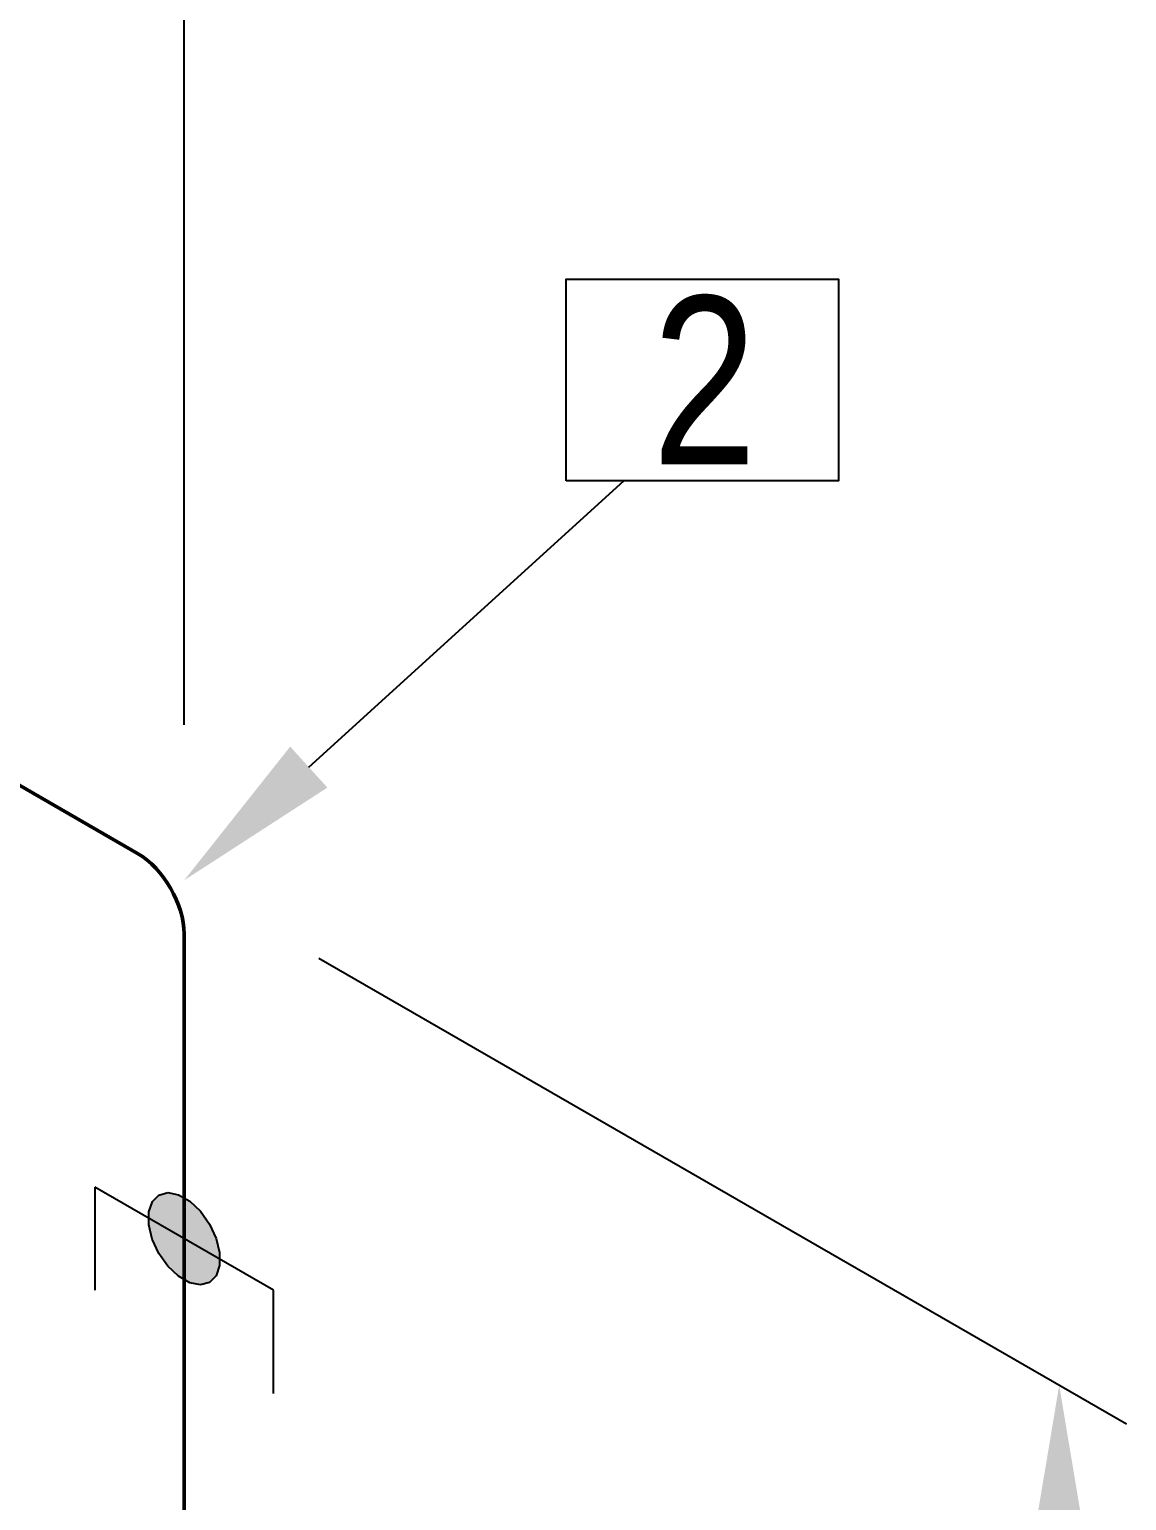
# Model space of a CAD drawing. Header units: millimetres. Extents: x 0 to 594, y 0 to 420.
# Drawn here: x 355.03 to 371.32, y 166.85 to 188.71 of the extents above; entities that cross this region are included whole.
import ezdxf
from ezdxf import colors
from ezdxf.entities.mleader import LeaderData, LeaderLine
from ezdxf.enums import TextEntityAlignment as Align
from ezdxf.math import Vec2, Vec3

# ---------------------------------------------------------------- set-up
doc = ezdxf.new("R2010")
doc.units = ezdxf.units.MM
doc.header["$LTSCALE"] = 0.25
for name, color, linetype in [('용접', 1, 'Continuous'), ('주석', 7, 'Continuous'), ('치수', 1, 'Continuous')]:
    doc.layers.add(name, color=color, linetype=linetype)
doc.layers.add('파이프 작은 보어', color=30, linetype='Continuous', lineweight=50)
doc.styles.add('AdskIsoAnnotation', font='arial.ttf', dxfattribs={"width": 0.8, "height": 1})
doc.styles.add('AdskIsoMetric', font='arial.ttf', dxfattribs={"width": 0.8, "height": 2.5})
doc.styles.add('AdskIsoMetric-30', font='arial.ttf', dxfattribs={"width": 0.8, "height": 2.5})
doc.styles.add('AdskIsoMetric30', font='arial.ttf', dxfattribs={"width": 0.8, "oblique": 30, "height": 2.5})
doc.styles.get("Standard").update_dxf_attribs({"font": 'arial.ttf'})
doc.dimstyles.new('AdskIsoMetric', dxfattribs={"dimtxt": 2.5, "dimasz": 2.5, "dimexe": 1, "dimexo": 2, "dimgap": 0.8, "dimtad": 1, "dimdec": 0, "dimrnd": 1, "dimzin": 0, "dimdsep": 46, "dimtxsty": 'AdskIsoMetric', "dimcen": 0, "dimclrt": 7, "dimadec": 0, "dimazin": 0, "dimtfac": 1, "dimtdec": 0, "dimtmove": 1, "dimatfit": 3, "dimfxl": 0, "dimfrac": 2, "dimtolj": 1, "dimtzin": 0, "dimarcsym": 0})

# ---------------------------------------------------------------- blocks, each defined once
blk = doc.blocks.new('*D90')
at = {"layer": 'Defpoints', "color": 0}
for p in [(332.45, 205.433), (332.45, 190.433), (357.332, 176.067)]:
    blk.add_point(p, dxfattribs=at)
at = {"layer": '치수', "color": 0, "lineweight": -2}
for p, q in [((332.45, 192.742), (332.45, 206.587)), ((355.167, 192.317), (334.615, 204.183)), ((357.332, 178.376), (357.332, 192.222))]:
    blk.add_line(p, q, dxfattribs=at)
at = {"layer": '치수', "color": 0}
for points in [[(334.823, 204.544), (334.406, 203.822), (332.45, 205.433)], [(355.375, 192.678), (354.958, 191.956), (357.332, 191.067)]]:
    blk.add_solid(points, dxfattribs=at)
at = {"layer": '치수', "color": 7, "insert": (344.891, 200.868), "char_height": 2.5, "attachment_point": 5, "rotation": 330, "style": 'AdskIsoMetric-30'}
blk.add_mtext('\\A1;8190', dxfattribs=at)
blk = doc.blocks.new('*D91')
at = {"layer": 'Defpoints', "color": 0}
for p in [(357.332, 176.067), (370.322, 168.567), (357.332, 153.599)]:
    blk.add_point(p, dxfattribs=at)
at = {"layer": '치수', "color": 0, "lineweight": -2}
for p, q in [((359.332, 174.912), (371.322, 167.99)), ((370.322, 148.599), (370.322, 166.067)), ((359.332, 152.444), (371.322, 145.522))]:
    blk.add_line(p, q, dxfattribs=at)
at = {"layer": '치수', "color": 0}
for points in [[(369.905, 166.067), (370.739, 166.067), (370.322, 168.567)], [(369.905, 148.599), (370.739, 148.599), (370.322, 146.099)]]:
    blk.add_solid(points, dxfattribs=at)
at = {"layer": '치수', "color": 7, "insert": (368.056, 158.641), "char_height": 2.5, "attachment_point": 5, "rotation": 90, "style": 'AdskIsoMetric30'}
blk.add_mtext('\\A1;3999', dxfattribs=at)
blk = doc.blocks.new('엘보우-2-Iso2DSkew0')
at = {"color": 0, "linetype": 'ByBlock', "lineweight": -2, "extrusion": (-0.707107, -0.408248, 0.57735)}
for p, q in [((-0.691, 0.399), (-5.303, 3.062)), ((0, -6.124), (0, -0.798))]:
    blk.add_line(p, q, dxfattribs=at)
at = {"linetype": 'ByBlock'}
blk.add_ellipse((-0.691, -0.399), major_axis=(-0.489, 0.846), ratio=0.57735, start_param=-2.356194, end_param=-0.785398, dxfattribs=at)
blk = doc.blocks.new('SocketWeld-2-IsoLeft')
blk.add_hatch(color=256).paths.add_polyline_path([(0.0405, 0.017), (0.0406, 0.0168), (0.0407, 0.0166), (0.0409, 0.0165), (0.041, 0.0163), (0.0412, 0.0161), (0.0413, 0.016), (0.0415, 0.0158), (0.0416, 0.0157), (0.0418, 0.0155), (0.0419, 0.0153), (0.042, 0.0152), (0.0422, 0.015), (0.0423, 0.0148), (0.0425, 0.0147), (0.0426, 0.0145), (0.0428, 0.0143), (0.0429, 0.0142), (0.0431, 0.014), (0.0432, 0.0138), (0.0433, 0.0137), (0.0435, 0.0135), (0.0436, 0.0134), (0.0438, 0.0132), (0.0439, 0.013), (0.0441, 0.0129), (0.0442, 0.0127), (0.0444, 0.0125), (0.0445, 0.0124), (0.0447, 0.0122), (0.0448, 0.012), (0.0449, 0.0119), (0.0451, 0.0117), (0.0452, 0.0115), (0.0454, 0.0114), (0.0455, 0.0112), (0.0457, 0.0111), (0.0458, 0.0109), (0.046, 0.0107), (0.0461, 0.0106), (0.0462, 0.0104), (0.0464, 0.0102), (0.0465, 0.0101), (0.0467, 0.0099), (0.0468, 0.0097), (0.047, 0.0096), (0.0471, 0.0094), (0.0473, 0.0092), (0.0474, 0.0091), (0.0476, 0.0089), (0.0476, 0.0089), (0.0476, 0.0087), (0.0477, 0.0086), (0.0477, 0.0084), (0.0478, 0.0082), (0.0478, 0.008), (0.0479, 0.0078), (0.0479, 0.0076), (0.048, 0.0075), (0.048, 0.0073), (0.0481, 0.0071), (0.0481, 0.0069), (0.0482, 0.0067), (0.0482, 0.0066), (0.0483, 0.0064), (0.0483, 0.0062), (0.0484, 0.006), (0.0484, 0.0058), (0.0485, 0.0056), (0.0485, 0.0055), (0.0486, 0.0053), (0.0486, 0.0051), (0.0487, 0.0049), (0.0487, 0.0047), (0.0488, 0.0046), (0.0488, 0.0044), (0.0489, 0.0042), (0.0489, 0.004), (0.049, 0.0038), (0.049, 0.0036), (0.0491, 0.0035), (0.0491, 0.0033), (0.0492, 0.0031), (0.0492, 0.0029), (0.0493, 0.0027), (0.0493, 0.0025), (0.0494, 0.0024), (0.0494, 0.0022), (0.0495, 0.002), (0.0495, 0.0018), (0.0496, 0.0016), (0.0496, 0.0015), (0.0497, 0.0013), (0.0497, 0.0011), (0.0498, 0.0009), (0.0498, 0.0007), (0.0499, 0.0005), (0.0499, 0.0004), (0.05, 0.0002), (0.05, 0), (0.05, 0), (0.05, -0.0002), (0.0499, -0.0004), (0.0499, -0.0005), (0.0498, -0.0007), (0.0498, -0.0009), (0.0497, -0.0011), (0.0497, -0.0013), (0.0496, -0.0015), (0.0496, -0.0016), (0.0495, -0.0018), (0.0495, -0.002), (0.0494, -0.0022), (0.0494, -0.0024), (0.0493, -0.0025), (0.0493, -0.0027), (0.0492, -0.0029), (0.0492, -0.0031), (0.0491, -0.0033), (0.0491, -0.0035), (0.049, -0.0036), (0.049, -0.0038), (0.0489, -0.004), (0.0489, -0.0042), (0.0488, -0.0044), (0.0488, -0.0046), (0.0487, -0.0047), (0.0487, -0.0049), (0.0486, -0.0051), (0.0486, -0.0053), (0.0485, -0.0055), (0.0485, -0.0056), (0.0484, -0.0058), (0.0484, -0.006), (0.0483, -0.0062), (0.0483, -0.0064), (0.0482, -0.0066), (0.0482, -0.0067), (0.0481, -0.0069), (0.0481, -0.0071), (0.048, -0.0073), (0.048, -0.0075), (0.0479, -0.0076), (0.0479, -0.0078), (0.0478, -0.008), (0.0478, -0.0082), (0.0477, -0.0084), (0.0477, -0.0086), (0.0476, -0.0087), (0.0476, -0.0089), (0.0476, -0.0089), (0.0474, -0.0091), (0.0473, -0.0092), (0.0471, -0.0094), (0.047, -0.0096), (0.0468, -0.0097), (0.0467, -0.0099), (0.0465, -0.0101), (0.0464, -0.0102), (0.0462, -0.0104), (0.0461, -0.0106), (0.046, -0.0107), (0.0458, -0.0109), (0.0457, -0.0111), (0.0455, -0.0112), (0.0454, -0.0114), (0.0452, -0.0115), (0.0451, -0.0117), (0.0449, -0.0119), (0.0448, -0.012), (0.0447, -0.0122), (0.0445, -0.0124), (0.0444, -0.0125), (0.0442, -0.0127), (0.0441, -0.0129), (0.0439, -0.013), (0.0438, -0.0132), (0.0436, -0.0134), (0.0435, -0.0135), (0.0433, -0.0137), (0.0432, -0.0138), (0.0431, -0.014), (0.0429, -0.0142), (0.0428, -0.0143), (0.0426, -0.0145), (0.0425, -0.0147), (0.0423, -0.0148), (0.0422, -0.015), (0.042, -0.0152), (0.0419, -0.0153), (0.0418, -0.0155), (0.0416, -0.0157), (0.0415, -0.0158), (0.0413, -0.016), (0.0412, -0.0161), (0.041, -0.0163), (0.0409, -0.0165), (0.0407, -0.0166), (0.0406, -0.0168), (0.0405, -0.017), (0.0405, -0.017), (0.0402, -0.0171), (0.04, -0.0172), (0.0398, -0.0174), (0.0395, -0.0175), (0.0393, -0.0176), (0.0391, -0.0177), (0.0389, -0.0179), (0.0386, -0.018), (0.0384, -0.0181), (0.0382, -0.0183), (0.038, -0.0184), (0.0377, -0.0185), (0.0375, -0.0187), (0.0373, -0.0188), (0.0371, -0.0189), (0.0368, -0.0191), (0.0366, -0.0192), (0.0364, -0.0193), (0.0362, -0.0194), (0.0359, -0.0196), (0.0357, -0.0197), (0.0355, -0.0198), (0.0353, -0.02), (0.035, -0.0201), (0.0348, -0.0202), (0.0346, -0.0204), (0.0344, -0.0205), (0.0341, -0.0206), (0.0339, -0.0207), (0.0337, -0.0209), (0.0335, -0.021), (0.0332, -0.0211), (0.033, -0.0213), (0.0328, -0.0214), (0.0325, -0.0215), (0.0323, -0.0217), (0.0321, -0.0218), (0.0319, -0.0219), (0.0316, -0.0221), (0.0314, -0.0222), (0.0312, -0.0223), (0.031, -0.0224), (0.0307, -0.0226), (0.0305, -0.0227), (0.0303, -0.0228), (0.0301, -0.023), (0.0298, -0.0231), (0.0296, -0.0232), (0.0294, -0.0234), (0.0294, -0.0234), (0.0291, -0.0234), (0.0288, -0.0235), (0.0285, -0.0236), (0.0283, -0.0237), (0.028, -0.0238), (0.0277, -0.0239), (0.0274, -0.0239), (0.0271, -0.024), (0.0268, -0.0241), (0.0265, -0.0242), (0.0263, -0.0243), (0.026, -0.0244), (0.0257, -0.0244), (0.0254, -0.0245), (0.0251, -0.0246), (0.0248, -0.0247), (0.0246, -0.0248), (0.0243, -0.0249), (0.024, -0.0249), (0.0237, -0.025), (0.0234, -0.0251), (0.0231, -0.0252), (0.0228, -0.0253), (0.0226, -0.0254), (0.0223, -0.0254), (0.022, -0.0255), (0.0217, -0.0256), (0.0214, -0.0257), (0.0211, -0.0258), (0.0209, -0.0259), (0.0206, -0.0259), (0.0203, -0.026), (0.02, -0.0261), (0.0197, -0.0262), (0.0194, -0.0263), (0.0191, -0.0264), (0.0189, -0.0265), (0.0186, -0.0265), (0.0183, -0.0266), (0.018, -0.0267), (0.0177, -0.0268), (0.0174, -0.0269), (0.0172, -0.027), (0.0169, -0.027), (0.0166, -0.0271), (0.0163, -0.0272), (0.016, -0.0273), (0.0157, -0.0274), (0.0155, -0.0275), (0.0155, -0.0275), (0.0151, -0.0275), (0.0148, -0.0275), (0.0145, -0.0275), (0.0142, -0.0276), (0.0139, -0.0276), (0.0136, -0.0276), (0.0132, -0.0277), (0.0129, -0.0277), (0.0126, -0.0277), (0.0123, -0.0277), (0.012, -0.0278), (0.0117, -0.0278), (0.0114, -0.0278), (0.011, -0.0279), (0.0107, -0.0279), (0.0104, -0.0279), (0.0101, -0.0279), (0.0098, -0.028), (0.0095, -0.028), (0.0091, -0.028), (0.0088, -0.0281), (0.0085, -0.0281), (0.0082, -0.0281), (0.0079, -0.0281), (0.0076, -0.0282), (0.0073, -0.0282), (0.0069, -0.0282), (0.0066, -0.0283), (0.0063, -0.0283), (0.006, -0.0283), (0.0057, -0.0283), (0.0054, -0.0284), (0.005, -0.0284), (0.0047, -0.0284), (0.0044, -0.0285), (0.0041, -0.0285), (0.0038, -0.0285), (0.0035, -0.0286), (0.0032, -0.0286), (0.0028, -0.0286), (0.0025, -0.0286), (0.0022, -0.0287), (0.0019, -0.0287), (0.0016, -0.0287), (0.0013, -0.0288), (0.0009, -0.0288), (0.0006, -0.0288), (0.0003, -0.0288), (0, -0.0289), (0, -0.0289), (-0.0003, -0.0288), (-0.0006, -0.0288), (-0.0009, -0.0288), (-0.0013, -0.0288), (-0.0016, -0.0287), (-0.0019, -0.0287), (-0.0022, -0.0287), (-0.0025, -0.0286), (-0.0028, -0.0286), (-0.0032, -0.0286), (-0.0035, -0.0286), (-0.0038, -0.0285), (-0.0041, -0.0285), (-0.0044, -0.0285), (-0.0047, -0.0284), (-0.005, -0.0284), (-0.0054, -0.0284), (-0.0057, -0.0283), (-0.006, -0.0283), (-0.0063, -0.0283), (-0.0066, -0.0283), (-0.0069, -0.0282), (-0.0073, -0.0282), (-0.0076, -0.0282), (-0.0079, -0.0281), (-0.0082, -0.0281), (-0.0085, -0.0281), (-0.0088, -0.0281), (-0.0091, -0.028), (-0.0095, -0.028), (-0.0098, -0.028), (-0.0101, -0.0279), (-0.0104, -0.0279), (-0.0107, -0.0279), (-0.011, -0.0279), (-0.0114, -0.0278), (-0.0117, -0.0278), (-0.012, -0.0278), (-0.0123, -0.0277), (-0.0126, -0.0277), (-0.0129, -0.0277), (-0.0132, -0.0277), (-0.0136, -0.0276), (-0.0139, -0.0276), (-0.0142, -0.0276), (-0.0145, -0.0275), (-0.0148, -0.0275), (-0.0151, -0.0275), (-0.0155, -0.0275), (-0.0155, -0.0275), (-0.0157, -0.0274), (-0.016, -0.0273), (-0.0163, -0.0272), (-0.0166, -0.0271), (-0.0169, -0.027), (-0.0172, -0.027), (-0.0174, -0.0269), (-0.0177, -0.0268), (-0.018, -0.0267), (-0.0183, -0.0266), (-0.0186, -0.0265), (-0.0189, -0.0265), (-0.0191, -0.0264), (-0.0194, -0.0263), (-0.0197, -0.0262), (-0.02, -0.0261), (-0.0203, -0.026), (-0.0206, -0.0259), (-0.0209, -0.0259), (-0.0211, -0.0258), (-0.0214, -0.0257), (-0.0217, -0.0256), (-0.022, -0.0255), (-0.0223, -0.0254), (-0.0226, -0.0254), (-0.0228, -0.0253), (-0.0231, -0.0252), (-0.0234, -0.0251), (-0.0237, -0.025), (-0.024, -0.0249), (-0.0243, -0.0249), (-0.0246, -0.0248), (-0.0248, -0.0247), (-0.0251, -0.0246), (-0.0254, -0.0245), (-0.0257, -0.0244), (-0.026, -0.0244), (-0.0263, -0.0243), (-0.0265, -0.0242), (-0.0268, -0.0241), (-0.0271, -0.024), (-0.0274, -0.0239), (-0.0277, -0.0239), (-0.028, -0.0238), (-0.0283, -0.0237), (-0.0285, -0.0236), (-0.0288, -0.0235), (-0.0291, -0.0234), (-0.0294, -0.0234), (-0.0294, -0.0234), (-0.0296, -0.0232), (-0.0298, -0.0231), (-0.0301, -0.023), (-0.0303, -0.0228), (-0.0305, -0.0227), (-0.0307, -0.0226), (-0.031, -0.0224), (-0.0312, -0.0223), (-0.0314, -0.0222), (-0.0316, -0.0221), (-0.0319, -0.0219), (-0.0321, -0.0218), (-0.0323, -0.0217), (-0.0325, -0.0215), (-0.0328, -0.0214), (-0.033, -0.0213), (-0.0332, -0.0211), (-0.0335, -0.021), (-0.0337, -0.0209), (-0.0339, -0.0207), (-0.0341, -0.0206), (-0.0344, -0.0205), (-0.0346, -0.0204), (-0.0348, -0.0202), (-0.035, -0.0201), (-0.0353, -0.02), (-0.0355, -0.0198), (-0.0357, -0.0197), (-0.0359, -0.0196), (-0.0362, -0.0194), (-0.0364, -0.0193), (-0.0366, -0.0192), (-0.0368, -0.0191), (-0.0371, -0.0189), (-0.0373, -0.0188), (-0.0375, -0.0187), (-0.0377, -0.0185), (-0.038, -0.0184), (-0.0382, -0.0183), (-0.0384, -0.0181), (-0.0386, -0.018), (-0.0389, -0.0179), (-0.0391, -0.0177), (-0.0393, -0.0176), (-0.0395, -0.0175), (-0.0398, -0.0174), (-0.04, -0.0172), (-0.0402, -0.0171), (-0.0405, -0.017), (-0.0405, -0.017), (-0.0406, -0.0168), (-0.0407, -0.0166), (-0.0409, -0.0165), (-0.041, -0.0163), (-0.0412, -0.0161), (-0.0413, -0.016), (-0.0415, -0.0158), (-0.0416, -0.0157), (-0.0418, -0.0155), (-0.0419, -0.0153), (-0.042, -0.0152), (-0.0422, -0.015), (-0.0423, -0.0148), (-0.0425, -0.0147), (-0.0426, -0.0145), (-0.0428, -0.0143), (-0.0429, -0.0142), (-0.0431, -0.014), (-0.0432, -0.0138), (-0.0433, -0.0137), (-0.0435, -0.0135), (-0.0436, -0.0134), (-0.0438, -0.0132), (-0.0439, -0.013), (-0.0441, -0.0129), (-0.0442, -0.0127), (-0.0444, -0.0125), (-0.0445, -0.0124), (-0.0447, -0.0122), (-0.0448, -0.012), (-0.0449, -0.0119), (-0.0451, -0.0117), (-0.0452, -0.0115), (-0.0454, -0.0114), (-0.0455, -0.0112), (-0.0457, -0.0111), (-0.0458, -0.0109), (-0.046, -0.0107), (-0.0461, -0.0106), (-0.0462, -0.0104), (-0.0464, -0.0102), (-0.0465, -0.0101), (-0.0467, -0.0099), (-0.0468, -0.0097), (-0.047, -0.0096), (-0.0471, -0.0094), (-0.0473, -0.0092), (-0.0474, -0.0091), (-0.0476, -0.0089), (-0.0476, -0.0089), (-0.0476, -0.0087), (-0.0477, -0.0086), (-0.0477, -0.0084), (-0.0478, -0.0082), (-0.0478, -0.008), (-0.0479, -0.0078), (-0.0479, -0.0076), (-0.048, -0.0075), (-0.048, -0.0073), (-0.0481, -0.0071), (-0.0481, -0.0069), (-0.0482, -0.0067), (-0.0482, -0.0066), (-0.0483, -0.0064), (-0.0483, -0.0062), (-0.0484, -0.006), (-0.0484, -0.0058), (-0.0485, -0.0056), (-0.0485, -0.0055), (-0.0486, -0.0053), (-0.0486, -0.0051), (-0.0487, -0.0049), (-0.0487, -0.0047), (-0.0488, -0.0046), (-0.0488, -0.0044), (-0.0489, -0.0042), (-0.0489, -0.004), (-0.049, -0.0038), (-0.049, -0.0036), (-0.0491, -0.0035), (-0.0491, -0.0033), (-0.0492, -0.0031), (-0.0492, -0.0029), (-0.0493, -0.0027), (-0.0493, -0.0025), (-0.0494, -0.0024), (-0.0494, -0.0022), (-0.0495, -0.002), (-0.0495, -0.0018), (-0.0496, -0.0016), (-0.0496, -0.0015), (-0.0497, -0.0013), (-0.0497, -0.0011), (-0.0498, -0.0009), (-0.0498, -0.0007), (-0.0499, -0.0005), (-0.0499, -0.0004), (-0.05, -0.0002), (-0.05, 0), (-0.05, 0), (-0.05, 0.0002), (-0.0499, 0.0004), (-0.0499, 0.0005), (-0.0498, 0.0007), (-0.0498, 0.0009), (-0.0497, 0.0011), (-0.0497, 0.0013), (-0.0496, 0.0015), (-0.0496, 0.0016), (-0.0495, 0.0018), (-0.0495, 0.002), (-0.0494, 0.0022), (-0.0494, 0.0024), (-0.0493, 0.0025), (-0.0493, 0.0027), (-0.0492, 0.0029), (-0.0492, 0.0031), (-0.0491, 0.0033), (-0.0491, 0.0035), (-0.049, 0.0036), (-0.049, 0.0038), (-0.0489, 0.004), (-0.0489, 0.0042), (-0.0488, 0.0044), (-0.0488, 0.0046), (-0.0487, 0.0047), (-0.0487, 0.0049), (-0.0486, 0.0051), (-0.0486, 0.0053), (-0.0485, 0.0055), (-0.0485, 0.0056), (-0.0484, 0.0058), (-0.0484, 0.006), (-0.0483, 0.0062), (-0.0483, 0.0064), (-0.0482, 0.0066), (-0.0482, 0.0067), (-0.0481, 0.0069), (-0.0481, 0.0071), (-0.048, 0.0073), (-0.048, 0.0075), (-0.0479, 0.0076), (-0.0479, 0.0078), (-0.0478, 0.008), (-0.0478, 0.0082), (-0.0477, 0.0084), (-0.0477, 0.0086), (-0.0476, 0.0087), (-0.0476, 0.0089), (-0.0476, 0.0089), (-0.0474, 0.0091), (-0.0473, 0.0092), (-0.0471, 0.0094), (-0.047, 0.0096), (-0.0468, 0.0097), (-0.0467, 0.0099), (-0.0465, 0.0101), (-0.0464, 0.0102), (-0.0462, 0.0104), (-0.0461, 0.0106), (-0.046, 0.0107), (-0.0458, 0.0109), (-0.0457, 0.0111), (-0.0455, 0.0112), (-0.0454, 0.0114), (-0.0452, 0.0115), (-0.0451, 0.0117), (-0.0449, 0.0119), (-0.0448, 0.012), (-0.0447, 0.0122), (-0.0445, 0.0124), (-0.0444, 0.0125), (-0.0442, 0.0127), (-0.0441, 0.0129), (-0.0439, 0.013), (-0.0438, 0.0132), (-0.0436, 0.0134), (-0.0435, 0.0135), (-0.0433, 0.0137), (-0.0432, 0.0138), (-0.0431, 0.014), (-0.0429, 0.0142), (-0.0428, 0.0143), (-0.0426, 0.0145), (-0.0425, 0.0147), (-0.0423, 0.0148), (-0.0422, 0.015), (-0.042, 0.0152), (-0.0419, 0.0153), (-0.0418, 0.0155), (-0.0416, 0.0157), (-0.0415, 0.0158), (-0.0413, 0.016), (-0.0412, 0.0161), (-0.041, 0.0163), (-0.0409, 0.0165), (-0.0407, 0.0166), (-0.0406, 0.0168), (-0.0405, 0.017), (-0.0405, 0.017), (-0.0402, 0.0171), (-0.04, 0.0172), (-0.0398, 0.0174), (-0.0395, 0.0175), (-0.0393, 0.0176), (-0.0391, 0.0177), (-0.0389, 0.0179), (-0.0386, 0.018), (-0.0384, 0.0181), (-0.0382, 0.0183), (-0.038, 0.0184), (-0.0377, 0.0185), (-0.0375, 0.0187), (-0.0373, 0.0188), (-0.0371, 0.0189), (-0.0368, 0.0191), (-0.0366, 0.0192), (-0.0364, 0.0193), (-0.0362, 0.0194), (-0.0359, 0.0196), (-0.0357, 0.0197), (-0.0355, 0.0198), (-0.0353, 0.02), (-0.035, 0.0201), (-0.0348, 0.0202), (-0.0346, 0.0204), (-0.0344, 0.0205), (-0.0341, 0.0206), (-0.0339, 0.0207), (-0.0337, 0.0209), (-0.0335, 0.021), (-0.0332, 0.0211), (-0.033, 0.0213), (-0.0328, 0.0214), (-0.0325, 0.0215), (-0.0323, 0.0217), (-0.0321, 0.0218), (-0.0319, 0.0219), (-0.0316, 0.0221), (-0.0314, 0.0222), (-0.0312, 0.0223), (-0.031, 0.0224), (-0.0307, 0.0226), (-0.0305, 0.0227), (-0.0303, 0.0228), (-0.0301, 0.023), (-0.0298, 0.0231), (-0.0296, 0.0232), (-0.0294, 0.0234), (-0.0294, 0.0234), (-0.0291, 0.0234), (-0.0288, 0.0235), (-0.0285, 0.0236), (-0.0283, 0.0237), (-0.028, 0.0238), (-0.0277, 0.0239), (-0.0274, 0.0239), (-0.0271, 0.024), (-0.0268, 0.0241), (-0.0265, 0.0242), (-0.0263, 0.0243), (-0.026, 0.0244), (-0.0257, 0.0244), (-0.0254, 0.0245), (-0.0251, 0.0246), (-0.0248, 0.0247), (-0.0246, 0.0248), (-0.0243, 0.0249), (-0.024, 0.0249), (-0.0237, 0.025), (-0.0234, 0.0251), (-0.0231, 0.0252), (-0.0228, 0.0253), (-0.0226, 0.0254), (-0.0223, 0.0254), (-0.022, 0.0255), (-0.0217, 0.0256), (-0.0214, 0.0257), (-0.0211, 0.0258), (-0.0209, 0.0259), (-0.0206, 0.0259), (-0.0203, 0.026), (-0.02, 0.0261), (-0.0197, 0.0262), (-0.0194, 0.0263), (-0.0191, 0.0264), (-0.0189, 0.0265), (-0.0186, 0.0265), (-0.0183, 0.0266), (-0.018, 0.0267), (-0.0177, 0.0268), (-0.0174, 0.0269), (-0.0172, 0.027), (-0.0169, 0.027), (-0.0166, 0.0271), (-0.0163, 0.0272), (-0.016, 0.0273), (-0.0157, 0.0274), (-0.0155, 0.0275), (-0.0155, 0.0275), (-0.0151, 0.0275), (-0.0148, 0.0275), (-0.0145, 0.0275), (-0.0142, 0.0276), (-0.0139, 0.0276), (-0.0136, 0.0276), (-0.0132, 0.0277), (-0.0129, 0.0277), (-0.0126, 0.0277), (-0.0123, 0.0277), (-0.012, 0.0278), (-0.0117, 0.0278), (-0.0114, 0.0278), (-0.011, 0.0279), (-0.0107, 0.0279), (-0.0104, 0.0279), (-0.0101, 0.0279), (-0.0098, 0.028), (-0.0095, 0.028), (-0.0091, 0.028), (-0.0088, 0.0281), (-0.0085, 0.0281), (-0.0082, 0.0281), (-0.0079, 0.0281), (-0.0076, 0.0282), (-0.0073, 0.0282), (-0.0069, 0.0282), (-0.0066, 0.0283), (-0.0063, 0.0283), (-0.006, 0.0283), (-0.0057, 0.0283), (-0.0054, 0.0284), (-0.005, 0.0284), (-0.0047, 0.0284), (-0.0044, 0.0285), (-0.0041, 0.0285), (-0.0038, 0.0285), (-0.0035, 0.0286), (-0.0032, 0.0286), (-0.0028, 0.0286), (-0.0025, 0.0286), (-0.0022, 0.0287), (-0.0019, 0.0287), (-0.0016, 0.0287), (-0.0013, 0.0288), (-0.0009, 0.0288), (-0.0006, 0.0288), (-0.0003, 0.0288), (0, 0.0289), (0, 0.0289), (0.0003, 0.0288), (0.0006, 0.0288), (0.0009, 0.0288), (0.0013, 0.0288), (0.0016, 0.0287), (0.0019, 0.0287), (0.0022, 0.0287), (0.0025, 0.0286), (0.0028, 0.0286), (0.0032, 0.0286), (0.0035, 0.0286), (0.0038, 0.0285), (0.0041, 0.0285), (0.0044, 0.0285), (0.0047, 0.0284), (0.005, 0.0284), (0.0054, 0.0284), (0.0057, 0.0283), (0.006, 0.0283), (0.0063, 0.0283), (0.0066, 0.0283), (0.0069, 0.0282), (0.0073, 0.0282), (0.0076, 0.0282), (0.0079, 0.0281), (0.0082, 0.0281), (0.0085, 0.0281), (0.0088, 0.0281), (0.0091, 0.028), (0.0095, 0.028), (0.0098, 0.028), (0.0101, 0.0279), (0.0104, 0.0279), (0.0107, 0.0279), (0.011, 0.0279), (0.0114, 0.0278), (0.0117, 0.0278), (0.012, 0.0278), (0.0123, 0.0277), (0.0126, 0.0277), (0.0129, 0.0277), (0.0132, 0.0277), (0.0136, 0.0276), (0.0139, 0.0276), (0.0142, 0.0276), (0.0145, 0.0275), (0.0148, 0.0275), (0.0151, 0.0275), (0.0155, 0.0275), (0.0155, 0.0275), (0.0157, 0.0274), (0.016, 0.0273), (0.0163, 0.0272), (0.0166, 0.0271), (0.0169, 0.027), (0.0172, 0.027), (0.0174, 0.0269), (0.0177, 0.0268), (0.018, 0.0267), (0.0183, 0.0266), (0.0186, 0.0265), (0.0189, 0.0265), (0.0191, 0.0264), (0.0194, 0.0263), (0.0197, 0.0262), (0.02, 0.0261), (0.0203, 0.026), (0.0206, 0.0259), (0.0209, 0.0259), (0.0211, 0.0258), (0.0214, 0.0257), (0.0217, 0.0256), (0.022, 0.0255), (0.0223, 0.0254), (0.0226, 0.0254), (0.0228, 0.0253), (0.0231, 0.0252), (0.0234, 0.0251), (0.0237, 0.025), (0.024, 0.0249), (0.0243, 0.0249), (0.0246, 0.0248), (0.0248, 0.0247), (0.0251, 0.0246), (0.0254, 0.0245), (0.0257, 0.0244), (0.026, 0.0244), (0.0263, 0.0243), (0.0265, 0.0242), (0.0268, 0.0241), (0.0271, 0.024), (0.0274, 0.0239), (0.0277, 0.0239), (0.028, 0.0238), (0.0283, 0.0237), (0.0285, 0.0236), (0.0288, 0.0235), (0.0291, 0.0234), (0.0294, 0.0234), (0.0294, 0.0234), (0.0296, 0.0232), (0.0298, 0.0231), (0.0301, 0.023), (0.0303, 0.0228), (0.0305, 0.0227), (0.0307, 0.0226), (0.031, 0.0224), (0.0312, 0.0223), (0.0314, 0.0222), (0.0316, 0.0221), (0.0319, 0.0219), (0.0321, 0.0218), (0.0323, 0.0217), (0.0325, 0.0215), (0.0328, 0.0214), (0.033, 0.0213), (0.0332, 0.0211), (0.0335, 0.021), (0.0337, 0.0209), (0.0339, 0.0207), (0.0341, 0.0206), (0.0344, 0.0205), (0.0346, 0.0204), (0.0348, 0.0202), (0.035, 0.0201), (0.0353, 0.02), (0.0355, 0.0198), (0.0357, 0.0197), (0.0359, 0.0196), (0.0362, 0.0194), (0.0364, 0.0193), (0.0366, 0.0192), (0.0368, 0.0191), (0.0371, 0.0189), (0.0373, 0.0188), (0.0375, 0.0187), (0.0377, 0.0185), (0.038, 0.0184), (0.0382, 0.0183), (0.0384, 0.0181), (0.0386, 0.018), (0.0389, 0.0179), (0.0391, 0.0177), (0.0393, 0.0176), (0.0395, 0.0175), (0.0398, 0.0174), (0.04, 0.0172), (0.0402, 0.0171)], flags=0)
at = {"color": 0, "linetype": 'ByBlock', "lineweight": -2, "extrusion": (0, -0.816497, -0.57735)}
for p, q in [((0.0884, 0.051), (0, 0.1021)), ((-0.0884, -0.051), (0.0884, 0.051)), ((-0.0476, 0.0089), (-0.0405, 0.017)), ((-0.0405, 0.017), (-0.0294, 0.0234)), ((-0.0294, 0.0234), (-0.0155, 0.0275)), ((-0.0155, 0.0275), (0, 0.0289)), ((0, 0.0289), (0.0155, 0.0275)), ((0.0155, 0.0275), (0.0294, 0.0234)), ((0.0294, 0.0234), (0.0405, 0.017)), ((0.0405, 0.017), (0.0476, 0.0089)), ((-0.1768, 0), (-0.0884, -0.051)), ((-0.05, 0), (-0.0476, 0.0089)), ((-0.0476, -0.0089), (-0.05, 0)), ((0.0476, 0.0089), (0.05, 0)), ((-0.0405, -0.017), (-0.0476, -0.0089)), ((0.0476, -0.0089), (0.0405, -0.017)), ((0.05, 0), (0.0476, -0.0089)), ((-0.0294, -0.0234), (-0.0405, -0.017)), ((-0.0155, -0.0275), (-0.0294, -0.0234)), ((0, -0.0289), (-0.0155, -0.0275)), ((0.0155, -0.0275), (0, -0.0289)), ((0.0294, -0.0234), (0.0155, -0.0275)), ((0.0405, -0.017), (0.0294, -0.0234))]:
    blk.add_line(p, q, dxfattribs=at)
blk = doc.blocks.new('AnnoRect')
at = {"color": 0, "linetype": 'ByBlock', "lineweight": -2}
blk.add_wipeout([(-0.8095, -0.6), (-0.8095, 0.6), (0.8095, 0.6), (0.8095, -0.6)], dxfattribs=at)
blk.add_lwpolyline([(-0.8095, -0.6), (-0.8095, 0.6), (0.8095, 0.6), (0.8095, -0.6)], close=True, dxfattribs=at)
at = {"color": 0, "linetype": 'ByBlock', "lineweight": -2, "style": 'AdskIsoAnnotation', "width": 0.8}
blk.add_attdef('XX', text='', height=1, dxfattribs=at).set_placement((0, 0), align=Align.MIDDLE_CENTER)

msp = doc.modelspace()

# ---------------------------------------------------------------- linework, layer by layer
at = {"layer": '파이프 작은 보어'}
msp.add_lwpolyline([(357.3316, 158.9248), (357.3316, 170.7413)], dxfattribs=at)

# ---------------------------------------------------------------- block references
at = {"layer": '용접', "xscale": 15, "yscale": 15, "zscale": 15, "rotation": 120.0000000074645}
msp.add_blockref('SocketWeld-2-IsoLeft', (357.3316, 170.7413), dxfattribs=at)
at = {"layer": '파이프 작은 보어'}
msp.add_blockref('엘보우-2-Iso2DSkew0', (357.3316, 176.0671), dxfattribs=at)

# ---------------------------------------------------------------- dimensions: what is measured, and where the dimension line sits
at = {"layer": '치수'}
for base, p1, p2, angle, text, override, picture, middle in [((332.4496, 205.4327), (357.3316, 176.0671), (332.4496, 190.4327), 150, '8190', {"dimtad": 0, "dimlfac": 285.043003, "dimtxsty": 'AdskIsoMetric-30', "dimse1": 0, "dimse2": 0, "dimsd1": 0, "dimsd2": 0, "dimtmove": 1}, '*D90', (344.8906, 200.8678)), ((370.322, 168.5671), (357.3316, 153.599), (357.3316, 176.0671), 90, '3999', {"dimtad": 0, "dimlfac": 177.97074, "dimtxsty": 'AdskIsoMetric30', "dimse1": 0, "dimse2": 0, "dimsd1": 0, "dimsd2": 0, "dimtmove": 1}, '*D91', (368.0557, 158.6415))]:
    dim = msp.add_linear_dim(base=base, p1=p1, p2=p2, angle=angle, text=text, dimstyle='AdskIsoMetric', override=override, dxfattribs=at)
    dim.commit()
    dim.dimension.update_dxf_attribs({"geometry": picture, "text_midpoint": middle, "dimtype": 160})

# ---------------------------------------------------------------- leaders
at = {"layer": '주석'}
ml = msp.add_multileader_mtext('Standard', dxfattribs=at)
ml.set_content('')
ml.set_leader_properties()
ml.build(insert=Vec2(0, 0))
ml.multileader.update_dxf_attribs({"dogleg_length": 0, "arrow_head_size": 2.5})
ctx = ml.context
ctx.base_point, ctx.arrow_head_size = Vec3(363.8571, 182), 2.5
notes = []
notes.append((ctx, [(0, (1, 1, 0), (363.8571, 182), (-1, 0), 0, [(0, [(357.3316, 176.0671)], 0, [])])]))
ctx.mtext, ml.multileader.dxf.content_type = None, 0
for ctx, leaders in notes:
    for number, flags, end, landing, length, lines in leaders:
        leader = LeaderData()
        leader.index, (leader.has_last_leader_line, leader.has_dogleg_vector, leader.attachment_direction) = number, flags
        leader.last_leader_point, leader.dogleg_vector, leader.dogleg_length = Vec3(end), Vec3(landing), length
        for number, points, colour, breaks in lines:
            line = LeaderLine()
            line.index, line.vertices, line.color, line.breaks = number, Vec3.list(points), colors.encode_raw_color(colour), breaks
            leader.lines.append(line)
        ctx.leaders.append(leader)

# ---------------------------------------------------------------- next in the draw order: block references
ref = msp.add_blockref('AnnoRect', (365.0238, 183.5), dxfattribs=dict(at, xscale=2.5, yscale=2.5, zscale=2.5))
ref.add_attrib('XX_001', '2', (364.2796, 182.2449), dxfattribs={"layer": '0', "color": 0, "linetype": 'ByBlock', "lineweight": -2, "height": 2.5, "style": 'AdskIsoAnnotation', "width": 0.8})

doc.saveas('drawing.dxf')
